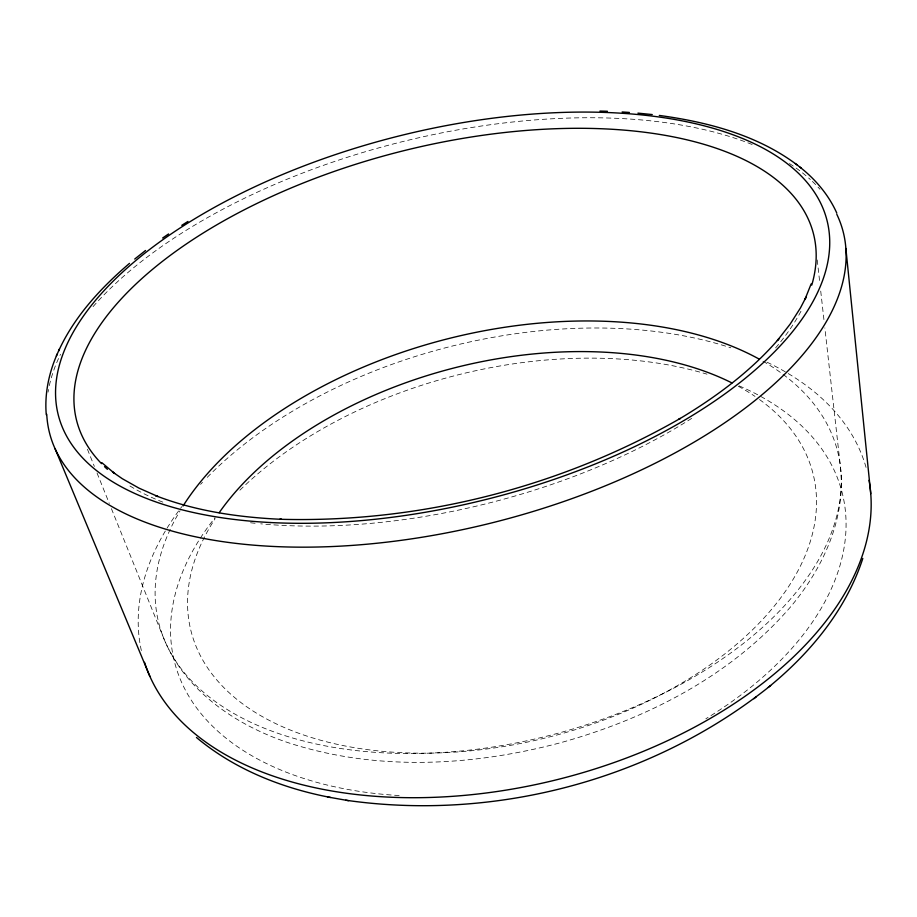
<?xml version="1.0" encoding="UTF-8"?>
<svg xmlns="http://www.w3.org/2000/svg" width="917" height="917" viewBox="0 0 917 917"><rect width="100%" height="100%" fill="white"/><g stroke="black" fill="none" stroke-linecap="round" stroke-linejoin="round"><path stroke-width="0.69" stroke-dasharray="4.58 3.44" d="M87.436 449.227L94.359 466.432M97.03 473L109.283 503.399M111.416 508.648L163.65 638.072C184.798 690.57 235.394 724.82 287.342 742.415C375.156 771.369 471.109 766.383 559.599 742.976C646.393 719.077 730.872 676.024 790.397 607.088C822.939 568.448 846.391 518.174 840.431 466.661L824.853 327.919M817.23 259.97L819.615 281.198M820.726 291.113L824.223 322.257M762.944 361.206A350.099 204.766 -14.2 0 1 757.11 632.157A350.099 204.766 -14.2 0 1 318.887 744.581A350.099 204.766 -14.2 0 1 180.11 510.746M759.471 399.514A320.801 190.564 -14.2 0 1 531.803 741.131A320.801 190.564 -14.2 0 1 215.151 518.667M738.288 386.252A320.801 190.564 -14.2 0 1 755 396.385M141.356 650.566A373.804 223.037 -14.2 0 1 181.807 506.665M200.594 484.325A373.804 223.037 -14.2 0 1 202.474 482.319M207.242 477.344A373.804 223.037 -14.2 0 1 730.826 347.807M767.036 362.215A373.804 223.037 -14.2 0 1 866.691 469.733M739.136 385.862A344.379 208.526 -14.2 0 1 705.861 718.756M399.17 795.532A344.379 208.526 -14.2 0 1 215.036 517.692M239.91 490.194A344.379 208.526 -14.2 0 1 706.984 374.17M48.051 392.144A409.36 195.768 -14.2 0 1 48.521 389.519M49.323 385.587A409.36 195.768 -14.2 0 1 60.522 354.283M93.053 306.645A409.36 195.768 -14.2 0 1 752.639 144.703M789.422 163.547A409.36 195.768 -14.2 0 1 810.341 179.537M812.382 181.428A409.36 195.768 -14.2 0 1 819.981 189.28M800.977 311.218A380.074 181.245 -14.2 0 1 774.762 348.884M691.67 418.393A380.074 181.245 -14.2 0 1 260.726 523.825M255.086 523.263A380.074 181.245 -14.2 0 1 249.527 522.644M162.825 502.126A380.074 181.245 -14.2 0 1 127.853 484.692"/><path stroke-width="1.38" d="M862.805 558.453C846.001 610.137 809.929 653.5 768.263 687.395M811.144 283.926L804.885 299.561L806.009 297.234L800.484 307.894L790.156 324.114L777.364 340.516L778.969 338.648C750.84 371.339 715.73 397.279 678.855 419.264L680.276 418.427C559.519 487.684 419.012 523.149 279.845 519.263L281.508 519.32C238.764 517.394 195.711 511.17 155.638 495.65L157.93 496.521L139.006 488.131L122.328 478.72L112.493 471.934L114.591 473.447L101.776 462.627M57.29 353.882C48.876 372.887 44.44 393.943 46.274 414.736M58.55 351.073C74.38 316.468 100.836 287.881 129.492 263.374M56.361 355.991L59.467 348.999M134.719 259.041L145.539 250.49M345.709 800.197C494.618 821.643 653.145 779.886 770.647 685.515M753.923 698.731L756.135 696.977M162.641 238.019L168.568 233.961M181.772 225.33L187.962 221.444M599.959 111.06L607.409 111.266M622.139 111.966L629.417 112.447M637.934 113.123L652.251 114.568M659.3 115.439C707.821 122.041 757.419 135.051 797.125 164.922M196.456 737.486C234.534 769.409 282.115 788.207 330.567 797.481M327.564 796.953L348.517 800.679M799.532 166.802C815.247 179.102 828.636 194.794 836.797 213.099M795.326 163.524L801.355 168.224M55.077 448.734L149.849 676.299M845.875 248.484L870.749 493.701M183.022 506.024A350.099 204.766 -14.2 0 1 759.31 359.166M219.14 512.752A320.801 190.564 -14.2 0 1 731.949 382.939M869.041 480.313A373.804 223.037 -14.2 0 1 558.35 779.335A373.804 223.037 -14.2 0 1 144.519 662.315M836.797 214.291A409.36 195.768 -14.2 0 1 494.469 522.22A409.36 195.768 -14.2 0 1 46.744 414.278M101.512 463.635A380.074 181.245 -14.2 0 1 401.806 151.19A380.074 181.245 -14.2 0 1 811.763 285.107M107.404 469.321A380.074 181.245 -14.2 0 1 104.515 466.627M270.721 522.552A396.488 186.873 -14.2 0 0 828.957 230.591A396.488 186.873 -14.2 0 0 228.253 199.929A396.488 186.873 -14.2 0 0 270.721 522.552"/></g></svg>
